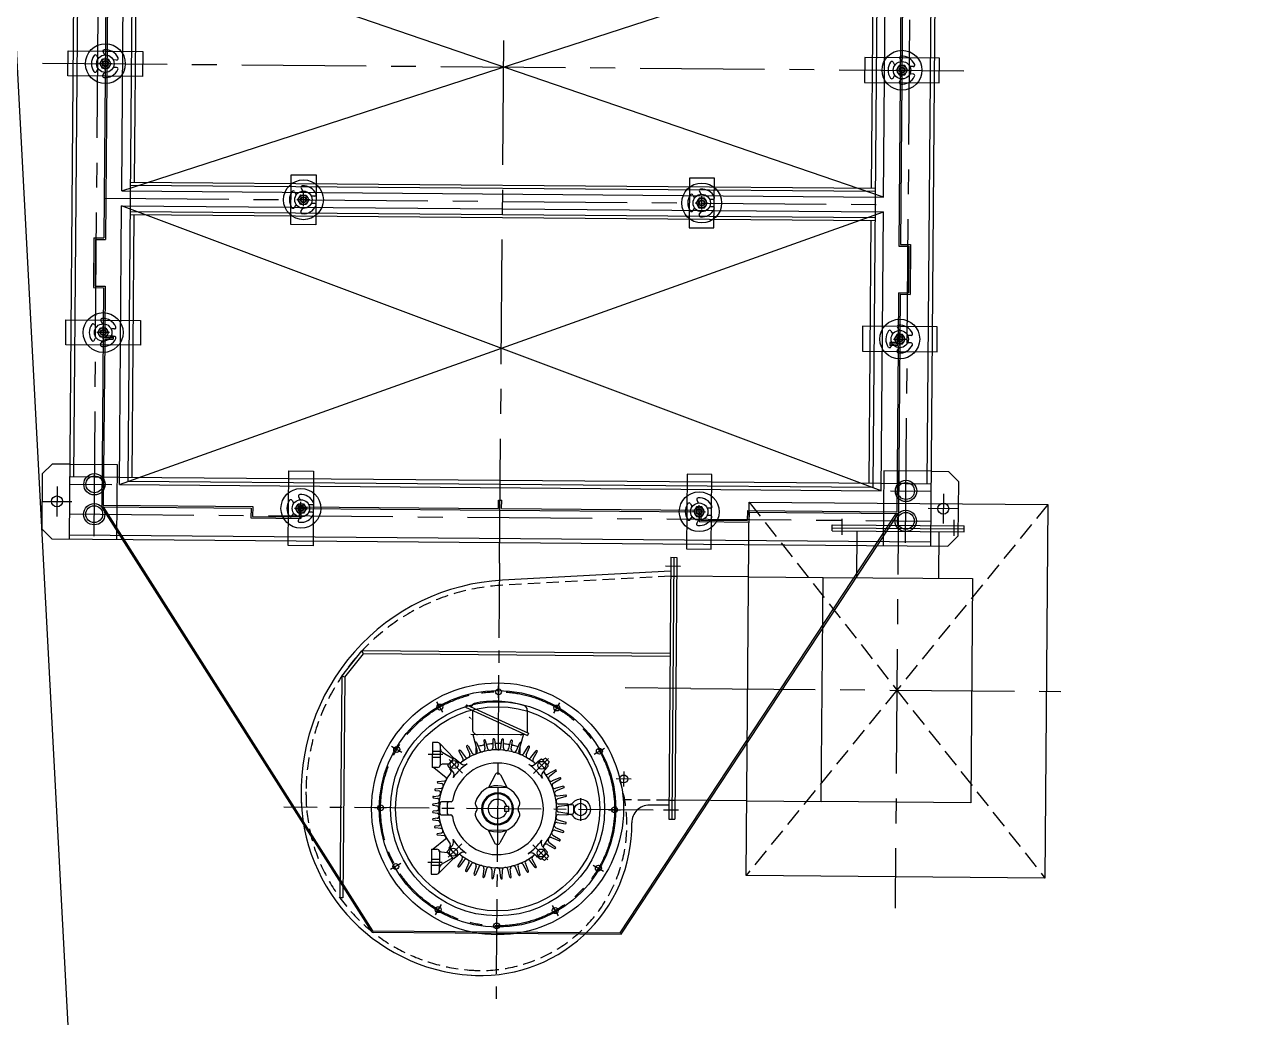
# Model space of a CAD drawing. Header units: millimetres. Extents: x 10462777 to 22643323, y 453826 to 1389191.
# Drawn here: x 11218462 to 11220923, y 604722 to 606717 of the extents above; entities that cross this region are included whole.
import ezdxf

# ---------------------------------------------------------------- set-up
doc = ezdxf.new("R2010")
doc.units = ezdxf.units.MM
doc.header["$LTSCALE"] = 200
doc.header["$MEASUREMENT"] = 0
for name, pattern in [('CENTER', [2, 1.25, -0.25, 0.25, -0.25]), ('CENTER2', [1.125, 0.75, -0.125, 0.125, -0.125]), ('HIDDEN2', [0.1875, 0.125, -0.0625]), ('HIDDEN_KS1', [0.26, 0.18, -0.08])]:
    doc.linetypes.add(name, pattern=pattern)
doc.layers.get('0').update_dxf_attribs({"linetype": 'CONTINUOUS'})
for name, color, linetype in [('1', 1, 'CENTER'), ('2', 2, 'CONTINUOUS'), ('3', 3, 'HIDDEN_KS1'), ('4', 4, 'CONTINUOUS'), ('CL', 3, 'CONTINUOUS'), ('ext', 4, 'CONTINUOUS'), ('panel', 4, 'CONTINUOUS'), ('RD', 1, 'CONTINUOUS')]:
    doc.layers.add(name, color=color, linetype=linetype)

# ---------------------------------------------------------------- blocks, each defined once
blk = doc.blocks.new('100-250-V-평')
at = {"color": 3, "linetype": 'CENTER2'}
for p, q in [((6619.2, 8170.4), (6619.2, 8038.6)), ((6374.2, 8147.9), (6374.2, 8117.5)), ((6864.2, 8147.9), (6864.2, 8117.5)), ((6864.2, 8097.3), (6864.2, 7355.4)), ((6802.2, 8052.1), (6802.2, 8022.5)), ((6787.4, 8037.3), (6817, 8037.3)), ((6864.2, 8007.5), (6864.2, 8031.5)), ((6752.7, 7977.7), (6740.7, 7998.4)), ((6975.7, 7977.7), (6987.7, 7998.4)), ((6671.1, 7896), (6650.3, 7908)), ((7057.3, 7896), (7078.1, 7908)), ((6370.9, 7784.5), (7254.9, 7784.5)), ((6641.2, 7784.5), (6617.2, 7784.5)), ((7087.2, 7784.5), (7111.2, 7784.5)), ((6671.1, 7673), (6650.3, 7661)), ((6752.7, 7591.4), (6740.7, 7570.6)), ((6975.7, 7591.4), (6987.7, 7570.6))]:
    blk.add_line(p, q, dxfattribs=at)
at = {"linetype": 'Continuous'}
for p, q in [((6356.2, 8140.5), (6882.2, 8140.5)), ((6356.2, 8128.5), (6356.2, 8140.5)), ((6356.2, 8134.5), (6882.2, 8134.5)), ((6356.2, 8128.5), (6882.2, 8128.5)), ((6384.2, 8127.9), (6405, 7790.7)), ((6394.2, 8128.5), (6394.2, 8140.5)), ((6549.2, 8128.5), (6549.2, 7509.6)), ((6555.2, 8128.5), (6555.2, 7512.5)), ((6844.2, 8128.5), (6844.2, 8140.5)), ((6854.2, 8128.5), (6854.2, 8089.4)), ((6882.2, 8128.5), (6882.2, 8140.5)), ((6555.2, 7512.5), (6549.2, 7509.6)), ((6600.3, 7469.5), (6549.2, 7509.6)), ((6602.3, 7475.5), (6555.2, 7512.5)), ((6602.3, 7475.5), (6600.3, 7469.5)), ((6600.3, 7469.5), (7045.8, 7469.5)), ((6602.3, 7475.5), (7045.8, 7475.5)), ((7045.8, 7475.5), (7045.8, 7469.5))]:
    blk.add_line(p, q, dxfattribs=at)
at = {"color": 3, "linetype": 'HIDDEN2'}
for p, q in [((6394.2, 8128.5), (6415, 7791.3)), ((6844.2, 8128.5), (6844.2, 8039.8))]:
    blk.add_line(p, q, dxfattribs=at)
at = {"color": 3, "linetype": 'Continuous'}
blk.add_circle((6802.2, 8037.3), 8, dxfattribs=at)
at = {"linetype": 'Continuous'}
blk.add_circle((6864.2, 7784.5), 237.5, dxfattribs=at)
at = {"color": 3, "linetype": 'CENTER2'}
blk.add_circle((6864.2, 7784.5), 235, dxfattribs=at)
at = {"linetype": 'Continuous'}
for centre, radius, start, end in [((6889.2, 8089.4), 35, 180, 271.2733), ((6896.7, 7752), 302.5, 355.1858, 91.2733), ((6831.7, 7817), 427.5, 183.5284, 274.4027), ((6834.2, 7754.5), 365, 269.8064, 359.7885)]:
    blk.add_arc(centre, radius, start, end, dxfattribs=at)
at = {"color": 3, "linetype": 'HIDDEN2'}
for centre, radius, start, end in [((6896.7, 7752), 292.5, 355.1858, 108.3292), ((6831.7, 7817), 417.5, 183.5284, 274.4027), ((6834.2, 7754.5), 355, 269.8064, 359.7885)]:
    blk.add_arc(centre, radius, start, end, dxfattribs=at)
at = {"layer": '2'}
for p, q in [((6841.7, 7951), (6886.7, 7951)), ((6853.6, 7926.5), (6853.5, 7907)), ((6853.6, 7926.5), (6864.2, 7926.5)), ((6854.4, 7926.5), (6855.2, 7936)), ((6856.4, 7937), (6871.9, 7937)), ((6856.5, 7923.9), (6858.8, 7907.3)), ((6864.2, 7926.5), (6874.8, 7926.5)), ((6869.5, 7907.3), (6871.8, 7923.9)), ((6873.9, 7926.5), (6873.1, 7936)), ((6874.9, 7907), (6874.8, 7926.5)), ((6785.4, 7899.8), (6793.7, 7885.2)), ((6787.9, 7901.4), (6798.1, 7888.2)), ((6801.1, 7909.1), (6807.4, 7893.6)), ((6803.8, 7910.4), (6812.2, 7895.9)), ((6817.9, 7916.2), (6822.1, 7900)), ((6820.7, 7917.2), (6827.2, 7901.8)), ((6835.5, 7921.2), (6837.6, 7904.5)), ((6838.4, 7921.7), (6842.8, 7905.6)), ((6885.5, 7905.6), (6889.9, 7921.7)), ((6890.8, 7904.5), (6892.9, 7921.2)), ((6901.1, 7901.8), (6907.6, 7917.2)), ((6906.2, 7900), (6910.5, 7916.2)), ((6916.1, 7895.9), (6924.6, 7910.4)), ((6920.9, 7893.6), (6927.3, 7909.1)), ((6930.2, 7888.2), (6940.5, 7901.4)), ((6934.7, 7885.2), (6943, 7899.8)), ((6764.9, 7873.7), (6761.4, 7879.6)), ((6762.5, 7886.2), (6792.8, 7855.9)), ((6769.1, 7887.3), (6775, 7883.9)), ((6777.8, 7885.2), (6790, 7874.8)), ((6935.6, 7855.9), (6965.9, 7886.2)), ((6938.4, 7874.8), (6950.6, 7885.2)), ((6953.4, 7883.8), (6959.2, 7887.3)), ((6967, 7879.6), (6963.5, 7873.7)), ((6760.5, 7850.6), (6747.3, 7860.8)), ((6763.5, 7855), (6748.9, 7863.3)), ((6773.9, 7858.7), (6763.5, 7870.9)), ((6964.8, 7870.9), (6954.4, 7858.7)), ((6979.4, 7863.3), (6964.9, 7855)), ((6981.1, 7860.8), (6967.9, 7850.6)), ((6656.1, 7720.3), (6711.8, 7845.4)), ((6660.7, 7718.3), (6716.4, 7843.3)), ((6711.8, 7845.4), (6716.4, 7843.3)), ((6715.2, 7839.5), (6715.2, 7729.5)), ((6748.7, 7826.6), (6715.2, 7835.3)), ((6715.2, 7829.1), (6715.2, 7739.9)), ((6746.9, 7821.5), (6731.5, 7828)), ((6752.8, 7836.5), (6738.3, 7844.9)), ((6755.1, 7841.3), (6739.6, 7847.6)), ((6741.2, 7828.5), (6754, 7828.5)), ((6988.7, 7847.6), (6973.2, 7841.3)), ((6990, 7844.9), (6975.6, 7836.5)), ((6996, 7830.8), (6979.7, 7826.6)), ((6996.9, 7828), (6981.4, 7821.5)), ((6743.1, 7805.9), (6727, 7810.3)), ((6744.2, 7811.1), (6727.5, 7813.2)), ((6795.8, 7789.6), (6821.7, 7803.4)), ((6821.7, 7803.4), (6821.7, 7765.7)), ((6859.2, 7806.5), (6869.2, 7806.5)), ((6859.2, 7806.5), (6859.2, 7798.5)), ((6869.2, 7806.5), (6869.2, 7798.5)), ((6906.7, 7803.4), (6932.6, 7789.6)), ((6906.7, 7765.7), (6906.7, 7803.4)), ((7000.8, 7813.2), (6984.2, 7811.1)), ((7001.4, 7810.3), (6985.2, 7805.9)), ((6741.4, 7789.9), (6724.8, 7792.2)), ((6724.8, 7776.9), (6741.4, 7779.2)), ((6741.7, 7795.2), (6725, 7795.2)), ((6795.9, 7778.9), (6821.7, 7765.7)), ((6859.2, 7798.5), (6869.2, 7798.5)), ((6906.7, 7765.7), (6932.5, 7778.9)), ((7003.4, 7795.2), (6986.6, 7795.2)), ((7003.6, 7792.2), (6987, 7789.9)), ((6987, 7779.2), (7003.6, 7776.9)), ((6725, 7773.9), (6741.7, 7773.8)), ((6727, 7758.8), (6743.1, 7763.2)), ((6727.5, 7755.8), (6744.2, 7757.9)), ((6984.2, 7757.9), (7000.8, 7755.8)), ((6985.2, 7763.2), (7001.4, 7758.8)), ((6986.6, 7773.8), (7003.4, 7773.9)), ((6656.1, 7732.8), (6654.7, 7733.4)), ((6667.1, 7732.7), (6705.2, 7732.7)), ((6715.2, 7733.7), (6748.7, 7742.5)), ((6731.5, 7741.1), (6746.9, 7747.6)), ((6738.3, 7724.1), (6752.8, 7732.6)), ((6739.6, 7721.4), (6755.1, 7727.8)), ((6754, 7740.5), (6741.2, 7740.5)), ((6973.2, 7727.8), (6988.7, 7721.4)), ((6975.6, 7732.6), (6990, 7724.1)), ((6979.7, 7742.5), (6996, 7738.2)), ((6981.4, 7747.6), (6996.9, 7741.1)), ((6656.1, 7720.3), (6660.7, 7718.3)), ((6747.3, 7708.2), (6760.5, 7718.5)), ((6748.9, 7705.7), (6763.5, 7714)), ((6763.5, 7698.1), (6773.9, 7710.3)), ((6765.9, 7686.3), (6793.1, 7713.4)), ((6935.3, 7713.4), (6962.4, 7686.3)), ((6954.4, 7710.3), (6964.8, 7698.1)), ((6964.9, 7714), (6979.4, 7705.7)), ((6967.9, 7718.5), (6981.1, 7708.2)), ((6733.6, 7667), (6763.6, 7696.8)), ((6752.1, 7673.5), (6764.7, 7695.5)), ((6775.5, 7684.6), (6775.5, 7672.5)), ((6790, 7694.3), (6777.8, 7683.9)), ((6782, 7687.4), (6788.2, 7690.2)), ((6782.2, 7655.5), (6802.2, 7680.6)), ((6810.2, 7664.4), (6808.8, 7678.2)), ((6851.2, 7690.9), (6851.2, 7671.5)), ((6877.2, 7671.5), (6877.2, 7690.9)), ((6919.5, 7678.2), (6918.2, 7664.4)), ((6926.1, 7680.6), (6946.2, 7655.5)), ((6950.6, 7683.9), (6938.4, 7694.3)), ((6940.2, 7690.2), (6946.4, 7687.4)), ((6951.8, 7672.5), (6952.8, 7684.6)), ((6963.6, 7695.5), (6976.3, 7673.5)), ((6964.8, 7696.8), (6994.8, 7667)), ((6732.2, 7663.5), (6732.2, 7652.5)), ((6732.2, 7652.5), (6782.2, 7652.5)), ((6737.2, 7668.5), (6777.2, 7668.5)), ((6750.2, 7668.5), (6750.2, 7652.5)), ((6756.2, 7673.8), (6756.2, 7644.1)), ((6762.2, 7668.5), (6762.2, 7652.5)), ((6782.2, 7663.5), (6782.2, 7652.5)), ((6813.2, 7664.3), (6814, 7671.5)), ((6825.2, 7659.4), (6823.9, 7670.7)), ((6828.2, 7659.3), (6829.1, 7666.6)), ((6840.2, 7655.4), (6839, 7666)), ((6843.2, 7655.3), (6844.2, 7663.6)), ((6855.2, 7655.3), (6854.1, 7663.4)), ((6858.2, 7655.3), (6859.2, 7662.6)), ((6869.2, 7662.6), (6870.2, 7655.3)), ((6874.3, 7663.4), (6873.2, 7655.3)), ((6884.2, 7663.6), (6885.2, 7655.3)), ((6889.4, 7666), (6888.2, 7655.4)), ((6899.3, 7666.6), (6900.2, 7659.3)), ((6904.4, 7670.7), (6903.2, 7659.4)), ((6914.3, 7671.5), (6915.2, 7664.3)), ((6946.2, 7652.5), (6946.2, 7663.5)), ((6946.2, 7652.5), (6996.2, 7652.5)), ((6951.2, 7668.5), (6991.2, 7668.5)), ((6966.2, 7652.5), (6966.2, 7668.5)), ((6972.2, 7645.4), (6972.2, 7673.8)), ((6978.2, 7652.5), (6978.2, 7668.5)), ((6996.2, 7652.5), (6996.2, 7663.5))]:
    blk.add_line(p, q, dxfattribs=at)
at = {"layer": '2', "ltscale": 20}
blk.add_line((6665.6, 7842.6), (6710.5, 7842.6), dxfattribs=at)
at = {"layer": '2', "color": 3, "linetype": 'CENTER2'}
for p, q in [((7057.3, 7673), (7078.1, 7661)), ((6864.2, 7561.5), (6864.2, 7537.5))]:
    blk.add_line(p, q, dxfattribs=at)
at = {"layer": '2', "linetype": 'Continuous'}
for centre, radius in [((6864.2, 7784.5), 253), ((6864.2, 8019.5), 6), ((6864.2, 7784.5), 215), ((6746.7, 7988), 6), ((6981.7, 7988), 6), ((6660.7, 7902), 6), ((7067.7, 7902), 6), ((6629.2, 7784.5), 6), ((7099.2, 7784.5), 6), ((6660.7, 7667), 6), ((7067.7, 7667), 6), ((6746.7, 7581), 6), ((6981.7, 7581), 6), ((6864.2, 7549.5), 6)]:
    blk.add_circle(centre, radius, dxfattribs=at)
at = {"layer": '2'}
for centre, radius in [((6864.2, 7951), 12.5), ((6776.1, 7872.6), 8), ((6952.2, 7872.6), 8), ((6776.1, 7696.5), 8), ((6952.2, 7696.5), 8)]:
    blk.add_circle(centre, radius, dxfattribs=at)
for centre, radius, start, end in [((6864.2, 7951), 20.5, 304.6066, 235.3933), ((6837, 7921.3), 1.5, 11.25, 187.1819), ((6831.7, 7925.5), 22.6, 2.6902, 22.6504), ((6855.1, 7923.7), 1.5, 3.75, 179.6819), ((6856.4, 7935.8), 1.2, 90.0001, 169.9999), ((6864.2, 7917.2), 21.3, 66.4165, 113.5833), ((6873.3, 7923.7), 1.5, 0.3181, 176.25), ((6871.9, 7935.8), 1.2, 10.0001, 90.0001), ((6896.6, 7925.5), 22.6, 157.3496, 177.3098), ((6891.4, 7921.3), 1.5, 352.8181, 168.75), ((6786.7, 7900.5), 1.5, 33.75, 209.6818), ((6864.2, 7784.5), 118.5, 90, 128.0234), ((6802.5, 7909.6), 1.5, 26.25, 202.1818), ((6819.3, 7916.6), 1.5, 18.75, 194.6819), ((6817.3, 7898.8), 5, 292.3114, 14.6819), ((6831.8, 7903.7), 5, 202.8182, 285.1889), ((6832.6, 7903.9), 5, 284.8114, 7.182), ((6847.7, 7906.9), 5, 195.3182, 277.6888), ((6848.5, 7907), 5, 277.3113, 359.682), ((6863.8, 7908), 5, 187.8181, 270.1888), ((6864.2, 7784.5), 118.5, 51.9766, 90), ((6864.6, 7908), 5, 269.8112, 352.1819), ((6879.9, 7907), 5, 180.3181, 262.6887), ((6880.7, 7906.9), 5, 262.3112, 344.6818), ((6895.7, 7903.9), 5, 172.818, 255.1886), ((6896.5, 7903.7), 5, 254.8112, 337.1818), ((6911.1, 7898.8), 5, 165.318, 247.6886), ((6909, 7916.6), 1.5, 345.3181, 161.25), ((6925.9, 7909.6), 1.5, 337.8182, 153.75), ((6941.7, 7900.5), 1.5, 330.3182, 146.25), ((6864.2, 7784.5), 140, 132.7485, 137.2514), ((6864.2, 7784.5), 133.5, 131.0742, 138.9262), ((6864.2, 7784.5), 124.5, 129.3537, 140.5211), ((6864.2, 7784.5), 92, 90, 260.3039), ((6864.2, 7784.5), 109, 124.6757, 145.3247), ((6777.1, 7884.4), 1, 49.6216, 131.0835), ((6788.1, 7881.8), 5, 263.7691, 308.0232), ((6796.5, 7882.4), 10, 229.6128, 304.6755), ((6789.3, 7882.8), 5, 307.3114, 29.6819), ((6802.1, 7891.3), 5, 217.8183, 300.189), ((6802.8, 7891.7), 5, 299.8114, 22.1819), ((6816.5, 7898.5), 5, 210.3183, 292.6889), ((6864.2, 7784.5), 92, 279.6961, 90), ((6911.8, 7898.5), 5, 247.3111, 329.6817), ((6925.6, 7891.7), 5, 157.818, 240.1885), ((6926.3, 7891.3), 5, 239.8111, 322.1817), ((6931.9, 7882.4), 10, 235.3246, 310.3872), ((6864.2, 7784.5), 109, 34.6753, 55.3243), ((6939, 7882.8), 5, 150.318, 232.6885), ((6940.2, 7881.8), 5, 231.9768, 276.2309), ((6864.2, 7784.5), 124.5, 39.4789, 50.6463), ((6951.2, 7884.4), 1, 48.9165, 130.3784), ((6864.2, 7784.5), 133.5, 41.0738, 48.9258), ((6864.2, 7784.5), 140, 42.7485, 47.2515), ((6864.2, 7784.5), 118.5, 141.9766, 218.0234), ((6748.2, 7862), 1.5, 60.3181, 236.25), ((6757.4, 7846.6), 5, 329.811, 52.1817), ((6764.3, 7871.6), 1, 138.9164, 220.3783), ((6765.9, 7859.4), 5, 240.3181, 322.6886), ((6766.9, 7860.6), 5, 321.9766, 6.2104), ((6766.3, 7852.2), 10, 325.3245, 40.3872), ((6962, 7852.2), 10, 139.6128, 214.6754), ((6961.5, 7860.6), 5, 173.7895, 218.0234), ((6864.2, 7784.5), 118.5, 321.9766, 38.0234), ((6962.4, 7859.4), 5, 217.3114, 299.6819), ((6964.1, 7871.6), 1, 319.6217, 41.0836), ((6970.9, 7846.6), 5, 127.8183, 210.1889), ((6980.2, 7862), 1.5, 303.75, 119.6819), ((6848, 7779.4), 200, 163.7649, 192.6957), ((6665.6, 7832.6), 10, 90, 163.7649), ((6710.2, 7829.1), 5, 0, 67.4829), ((6732.1, 7829.4), 1.5, 75.3181, 251.25), ((6739.1, 7846.2), 1.5, 67.8181, 243.75), ((6737, 7823.5), 2, 342.9624, 67.1823), ((6749.9, 7831.4), 5, 255.3181, 337.6886), ((6750.2, 7832.2), 5, 337.3111, 59.6817), ((6757, 7845.9), 5, 247.8181, 330.1886), ((6864.2, 7784.5), 46.5, 106.4304, 253.5696), ((6853, 7822.4), 7, 51.6339, 106.4316), ((6864.2, 7836.5), 11, 231.633, 270), ((6864.2, 7836.5), 11, 270, 308.367), ((6875.3, 7822.4), 7, 73.5684, 128.3661), ((6864.2, 7784.5), 46.5, 286.4304, 73.5696), ((6971.3, 7845.9), 5, 209.8115, 292.182), ((6978.1, 7832.2), 5, 120.3183, 202.6889), ((6978.4, 7831.4), 5, 202.3114, 284.682), ((6989.3, 7846.2), 1.5, 296.25, 112.1819), ((6996.3, 7829.4), 1.5, 288.75, 104.6819), ((6727.4, 7811.7), 1.5, 82.8181, 258.75), ((6733, 7806.6), 2, 350.4624, 74.6821), ((6864.2, 7784.5), 131, 170.4627, 174.5371), ((6734.6, 7814.4), 2, 262.8179, 347.0368), ((6864.2, 7784.5), 131, 162.9626, 167.037), ((6741.7, 7800.2), 5, 270.3181, 352.6887), ((6741.8, 7801.1), 5, 352.3112, 74.6818), ((6744.8, 7816.1), 5, 262.8181, 345.1886), ((6745, 7816.9), 5, 344.8111, 67.1817), ((6864.2, 7784.5), 32, 90, 269.9999), ((6864.2, 7784.5), 30, 90, 269.9999), ((6864.2, 7784.5), 19, 105.2575, 360), ((6864.2, 7784.5), 32, 270.0001, 90), ((6864.2, 7784.5), 30, 270.0001, 90), ((6864.2, 7784.5), 19, 0, 74.7424), ((6983.4, 7816.9), 5, 112.8182, 195.1888), ((6983.6, 7816.1), 5, 194.8114, 277.1819), ((6986.6, 7801.1), 5, 105.3182, 187.6888), ((6986.7, 7800.2), 5, 187.3113, 269.6819), ((7001, 7811.7), 1.5, 281.2501, 97.1819), ((6725, 7793.7), 1.5, 90.3181, 266.25), ((6725, 7775.4), 1.5, 93.75, 269.6819), ((6731.3, 7789.3), 2, 357.9627, 82.1821), ((6731.3, 7779.8), 2, 277.8179, 2.0373), ((6731.8, 7797.2), 2, 270.3179, 354.5371), ((6864.2, 7784.5), 131, 177.9627, 182.0372), ((6740.7, 7784.9), 5, 359.8112, 82.1818), ((6740.7, 7784.1), 5, 277.8182, 0.1888), ((6798.6, 7784.3), 6, 118.148, 242.7826), ((6929.7, 7784.3), 6, 297.2174, 61.852), ((6987.7, 7784.9), 5, 97.8181, 180.1888), ((6987.7, 7784.1), 5, 179.8112, 262.1817), ((7003.4, 7793.7), 1.5, 273.7501, 89.6819), ((7003.4, 7775.4), 1.5, 270.3181, 86.2499), ((6715.7, 7754.9), 0.5, 90.0001, 180), ((6727.4, 7757.3), 1.5, 101.25, 277.1819), ((6731.8, 7771.9), 2, 5.4629, 89.6821), ((6733, 7762.5), 2, 285.3181, 9.5376), ((6864.2, 7784.5), 131, 185.4629, 189.5373), ((6734.6, 7754.7), 2, 12.9632, 97.1823), ((6864.2, 7784.5), 131, 192.963, 197.0373), ((6741.7, 7768.8), 5, 7.3113, 89.6819), ((6741.8, 7768), 5, 285.3183, 7.6888), ((6744.8, 7753), 5, 14.8114, 97.1819), ((6745, 7752.2), 5, 292.8183, 15.1889), ((6983.4, 7752.2), 5, 164.8111, 247.1816), ((6983.6, 7753), 5, 82.8181, 165.1886), ((6986.6, 7768), 5, 172.3111, 254.6817), ((6986.7, 7768.8), 5, 90.3181, 172.6887), ((7001, 7757.3), 1.5, 262.8181, 78.7499), ((6655.8, 7736.1), 3, 192.6957, 247.1808), ((6654.1, 7728.2), 5, 336, 67.1808), ((6705.2, 7742.7), 10, 270, 0), ((6732.1, 7739.7), 1.5, 108.75, 284.6819), ((6737, 7745.6), 2, 292.8178, 17.0376), ((6749.9, 7737.6), 5, 22.3114, 104.6819), ((6750.2, 7736.9), 5, 300.3184, 22.6889), ((6757, 7723.1), 5, 29.8114, 112.1819), ((6853, 7746.6), 7, 253.5684, 308.3661), ((6864.2, 7732.5), 11, 90, 128.367), ((6864.2, 7732.5), 11, 51.633, 90), ((6875.3, 7746.6), 7, 231.6339, 286.4316), ((6971.3, 7723.1), 5, 67.818, 150.1885), ((6978.1, 7736.9), 5, 157.3111, 239.6816), ((6978.4, 7737.6), 5, 75.318, 157.6886), ((6996.3, 7739.7), 1.5, 255.3181, 71.25), ((6739.1, 7722.8), 1.5, 116.25, 292.1819), ((6748.2, 7707), 1.5, 123.75, 299.6819), ((6757.4, 7722.4), 5, 307.8183, 30.189), ((6765.9, 7709.7), 5, 37.3114, 119.6819), ((6864.2, 7784.5), 124.5, 219.7885, 231.4363), ((6766.9, 7708.5), 5, 353.7699, 38.0232), ((6766.3, 7716.8), 10, 319.6128, 34.6755), ((6864.2, 7784.5), 109, 214.6758, 235.3248), ((6864.2, 7784.5), 109, 304.6752, 325.3242), ((6864.2, 7784.5), 124.5, 308.5637, 320.2115), ((6962, 7716.8), 10, 145.3245, 220.3872), ((6961.5, 7708.5), 5, 141.9767, 186.23), ((6962.4, 7709.7), 5, 60.3181, 142.6886), ((6970.9, 7722.4), 5, 149.811, 232.1817), ((6980.2, 7707), 1.5, 240.3181, 56.25), ((6989.3, 7722.8), 1.5, 247.8181, 63.75), ((6764.3, 7697.5), 1, 139.6216, 221.0835), ((6864.2, 7784.5), 133.5, 221.0742, 228.9263), ((6777.1, 7684.6), 1, 228.9165, 310.3784), ((6790.2, 7685.6), 5, 53.196, 114.068), ((6796.5, 7686.7), 10, 55.3245, 130.3872), ((6864.2, 7784.5), 118.5, 233.1958, 270), ((6804.5, 7678.7), 3, 60.5943, 139.9999), ((6805.8, 7677.9), 3, 5.5731, 61.3093), ((6848.2, 7690.9), 3, 0.0002, 80.304), ((6854.2, 7686.5), 3, 179.9997, 264.1731), ((6864.2, 7784.5), 101.5, 264.1732, 270), ((6864.2, 7784.5), 118.5, 270, 306.8042), ((6864.2, 7784.5), 101.5, 270, 275.8269), ((6874.2, 7686.5), 3, 275.8269, 0.0003), ((6880.2, 7690.9), 3, 99.696, 179.9998), ((6922.5, 7677.9), 3, 118.6907, 174.4269), ((6923.8, 7678.7), 3, 40.0001, 119.4056), ((6931.9, 7686.7), 10, 49.6128, 124.6754), ((6938.2, 7685.6), 5, 65.9319, 126.804), ((6951.2, 7684.6), 1, 229.6217, 311.0835), ((6864.2, 7784.5), 133.5, 311.0737, 318.9258), ((6964.1, 7697.5), 1, 318.9165, 40.3784), ((6737.2, 7663.5), 5, 90, 180), ((6743.4, 7678.5), 10, 270, 330), ((6781.5, 7673.7), 6.09, 191.3287, 249.3304), ((6777.2, 7663.5), 5, 0, 90), ((6811.7, 7664.5), 1.5, 185.5728, 360), ((6818, 7671.1), 4, 67.8579, 173.1157), ((6820, 7670.3), 4, 6.2406, 68.8453), ((6826.7, 7659.5), 1.5, 186.2405, 360), ((6833.1, 7666), 4, 75.2826, 172.7119), ((6835, 7665.5), 4, 6.4062, 76.2294), ((6841.7, 7655.5), 1.5, 186.406, 360), ((6848.1, 7663.1), 4, 82.4807, 172.9946), ((6850.1, 7662.8), 4, 7.7186, 83.4186), ((6854.2, 7671.5), 3, 179.9999, 264.9454), ((6864.2, 7784.5), 116.5, 264.9454, 270), ((6856.7, 7655.5), 1.5, 187.7185, 360), ((6863.1, 7662), 4, 89.5167, 172.0126), ((6864.2, 7784.5), 116.5, 270, 275.0546), ((6865.2, 7662), 4, 7.9874, 90.4832), ((6871.7, 7655.5), 1.5, 180, 352.2815), ((6878.2, 7662.8), 4, 96.5814, 172.2814), ((6874.2, 7671.5), 3, 275.0546, 0.0001), ((6880.2, 7663.1), 4, 7.0053, 97.5193), ((6886.7, 7655.5), 1.5, 180, 353.594), ((6893.3, 7665.5), 4, 103.7706, 173.5938), ((6895.3, 7666), 4, 7.2881, 104.7174), ((6901.7, 7659.5), 1.5, 180, 353.7595), ((6908.4, 7670.3), 4, 111.1547, 173.7594), ((6910.3, 7671.1), 4, 6.8843, 112.1421), ((6916.7, 7664.5), 1.5, 180, 354.4272), ((6951.2, 7663.5), 5, 90, 180), ((6946.8, 7672.5), 5, 295.8477, 0.0001), ((6984.9, 7678.5), 10, 210, 270.0001), ((6991.2, 7663.5), 5, 0, 90)]:
    blk.add_arc(centre, radius, start, end, dxfattribs=at)
blk.add_solid([(6679, 7727), (6681.3, 7725), (6686.2, 7732.7)], dxfattribs=at)
blk = doc.blocks.new('shot mc')
for p, q in [((13123168.3, -242566.6), (13123152.7, -244476.5)), ((13124898.3, -242580.8), (13124882.6, -244490.7)), ((13123175.3, -242691.7), (13123161.7, -244351.6)), ((13124889.2, -242705.7), (13124875.6, -244365.6)), ((13123258.4, -243777.4), (13123262.6, -243267.4)), ((13124788.4, -243789.9), (13124792.5, -243279.9)), ((13123214.5, -243522), (13123220.1, -243512.5)), ((13123219.9, -243531.5), (13123214.5, -243522)), ((13123230.9, -243531.6), (13123219.9, -243531.5)), ((13123220.1, -243512.5), (13123231.1, -243512.6)), ((13123236.5, -243522.2), (13123230.9, -243531.6)), ((13123231.1, -243512.6), (13123236.5, -243522.2)), ((13124820, -243525.7), (13124814.5, -243535.1)), ((13124814.5, -243535.1), (13124819.9, -243544.7)), ((13124831, -243525.7), (13124820, -243525.7)), ((13124830.8, -243544.7), (13124836.4, -243535.3)), ((13124836.4, -243535.3), (13124831, -243525.7)), ((13124819.9, -243544.7), (13124830.8, -243544.7)), ((13123258.4, -243777.4), (13124788.4, -243789.9)), ((13123612.3, -243795.3), (13123617.9, -243785.8)), ((13123617.7, -243804.8), (13123612.3, -243795.3)), ((13123628.7, -243804.9), (13123617.7, -243804.8)), ((13123617.9, -243785.8), (13123628.8, -243785.9)), ((13123634.2, -243795.5), (13123628.7, -243804.9)), ((13123628.8, -243785.9), (13123634.2, -243795.5)), ((13124417.8, -243792.4), (13124412.3, -243801.8)), ((13124412.3, -243801.8), (13124417.7, -243811.4)), ((13124428.8, -243792.5), (13124417.8, -243792.4)), ((13124428.6, -243811.5), (13124434.2, -243802)), ((13124434.2, -243802), (13124428.8, -243792.5)), ((13123253.6, -244367.4), (13123258.2, -243807.4)), ((13123258.2, -243807.4), (13124788.1, -243819.9)), ((13123283, -243825.1), (13123278.7, -244352.6)), ((13124417.7, -243811.4), (13124428.6, -243811.5)), ((13124783.5, -244379.9), (13124788.1, -243819.9)), ((13123210.1, -244062), (13123215.7, -244052.5)), ((13123215.7, -244052.5), (13123226.6, -244052.6)), ((13123226.6, -244052.6), (13123232, -244062.2)), ((13123215.5, -244071.5), (13123210.1, -244062)), ((13123226.5, -244071.6), (13123215.5, -244071.5)), ((13123232, -244062.2), (13123226.5, -244071.6)), ((13124815.6, -244065.6), (13124810, -244075.1)), ((13124810, -244075.1), (13124815.5, -244084.6)), ((13124826.6, -244065.7), (13124815.6, -244065.6)), ((13124826.4, -244084.7), (13124832, -244075.3)), ((13124832, -244075.3), (13124826.6, -244065.7)), ((13124815.5, -244084.6), (13124826.4, -244084.7)), ((13123098.7, -244346.1), (13123097.8, -244456.1)), ((13123118.9, -244326.2), (13123098.7, -244346.1)), ((13123153.9, -244326.5), (13123118.9, -244326.2)), ((13124883.8, -244340.7), (13124918.8, -244341)), ((13124918.8, -244341), (13124938.7, -244361.2)), ((13123153.7, -244351.5), (13123253.7, -244352.4)), ((13123253.6, -244367.4), (13124783.5, -244379.9)), ((13124783.6, -244364.9), (13124883.6, -244365.7)), ((13124938.7, -244361.2), (13124937.8, -244471.2)), ((13123623.8, -245050.3), (13123218.2, -244412.1)), ((13123607.2, -244415.2), (13123612.8, -244405.8)), ((13123612.6, -244424.8), (13123607.2, -244415.2)), ((13123612.8, -244405.8), (13123623.7, -244405.9)), ((13123629.2, -244415.4), (13123623.6, -244424.9)), ((13123623.7, -244405.9), (13123629.2, -244415.4)), ((13124412.8, -244412.4), (13124407.2, -244421.8)), ((13124407.2, -244421.8), (13124412.6, -244431.4)), ((13124423.7, -244412.4), (13124412.8, -244412.4)), ((13124429.1, -244422), (13124423.7, -244412.4)), ((13123623.6, -244424.9), (13123612.6, -244424.8)), ((13124261.2, -245270.6), (13124818.1, -244425.2)), ((13124412.6, -244431.4), (13124423.6, -244431.4)), ((13124423.6, -244431.4), (13124429.1, -244422)), ((13123097.8, -244456.1), (13123117.7, -244476.2)), ((13123152.7, -244468.5), (13124882.7, -244482.7)), ((13123117.7, -244476.2), (13124917.6, -244491)), ((13124937.8, -244471.2), (13124917.6, -244491)), ((13124517.1, -244552.7), (13124373.1, -244551.5)), ((13124513.4, -245002.7), (13124369.4, -245001.5))]:
    blk.add_line(p, q)
blk.add_lwpolyline([(13124512.2, -245152.7), (13124518.3, -244402.7), (13125118.3, -244407.6), (13125112.2, -245157.6)], close=True)
for centre, radius in [((13123225.5, -243522.1), 9.5), ((13123225.5, -243522.1), 4.99), ((13124825.4, -243535.2), 9.5), ((13124825.4, -243535.2), 4.99), ((13123623.3, -243795.4), 9.5), ((13123623.3, -243795.4), 4.99), ((13124423.2, -243801.9), 9.5), ((13124423.2, -243801.9), 4.99), ((13123221.1, -244062.1), 9.5), ((13123221.1, -244062.1), 4.99), ((13124821, -244075.2), 9.5), ((13124821, -244075.2), 4.99), ((13123128.3, -244401.3), 11), ((13123618.2, -244415.3), 9.5), ((13123618.2, -244415.3), 4.99), ((13124418.2, -244421.9), 9.5), ((13124418.2, -244421.9), 4.99), ((13124908.2, -244415.9), 11)]:
    blk.add_circle(centre, radius)
at = {"layer": '1'}
for p, q in [((13124017.3, -244525.3), (13124041, -241638.7)), ((13123202.7, -244470.9), (13123218.3, -242575)), ((13124832.7, -244484.3), (13124848.1, -242605.4)), ((13123099.4, -243521.1), (13124975.1, -243536.4)), ((13123223.3, -243792.1), (13124823.2, -243805.2)), ((13124819.2, -244297.9), (13124811.6, -245217.9)), ((13123128.5, -244371.3), (13123128, -244431.3)), ((13123153.6, -244366.5), (13123238.6, -244367.2)), ((13124802.5, -244380), (13124883.5, -244380.7)), ((13124908.5, -244385.9), (13124908, -244445.9)), ((13123098.3, -244401.1), (13123158.3, -244401.6)), ((13124938.2, -244416.2), (13124878.2, -244415.7)), ((13123153.1, -244426.5), (13124883, -244440.7)), ((13124705.3, -244468.6), (13124705.5, -244436.5)), ((13124930.3, -244470.4), (13124930.5, -244438.4)), ((13124401.1, -244776.8), (13125144.3, -244782.9))]:
    blk.add_line(p, q, dxfattribs=at)
at = {"layer": '2'}
for p, q in [((13123228.4, -243172.1), (13123222.6, -243872.1)), ((13123231.6, -243168.9), (13123225.8, -243875.3)), ((13124825.1, -243182), (13124819.3, -243888.4)), ((13124828.3, -243185.2), (13124822.6, -243885.2)), ((13123279.6, -243267.5), (13123270.6, -244360.5)), ((13123287.4, -243285.1), (13123283.5, -243760.1)), ((13124775.5, -243279.8), (13124766.6, -244372.7)), ((13124767.4, -243297.2), (13124763.5, -243772.2)), ((13123275.5, -243760), (13124771.5, -243772.3)), ((13123275.5, -243766), (13124771.4, -243778.3)), ((13123275, -243825), (13124771, -243837.3)), ((13123275.1, -243819), (13124771, -243831.3)), ((13124763, -243837.2), (13124758.6, -244364.7)), ((13123202.6, -243871.9), (13123201.8, -243971.9)), ((13123202.6, -243871.9), (13123222.6, -243872.1)), ((13123205.8, -243875.1), (13123205, -243968.7)), ((13123205.8, -243875.1), (13123225.8, -243875.3)), ((13124819.3, -243888.4), (13124839.3, -243888.5)), ((13124822.6, -243885.2), (13124842.6, -243885.4)), ((13124839.3, -243888.5), (13124838.6, -243982.1)), ((13124842.6, -243885.4), (13124841.8, -243985.4)), ((13123201.8, -243971.9), (13123221.8, -243972.1)), ((13123205, -243968.7), (13123225, -243968.9)), ((13123221.8, -243972.1), (13123218.2, -244412.1)), ((13123225, -243968.9), (13123224.2, -244068.9)), ((13124818.6, -243982), (13124817.8, -244082)), ((13124821.8, -243985.2), (13124818.1, -244425.2)), ((13124818.6, -243982), (13124838.6, -243982.1)), ((13124821.8, -243985.2), (13124841.8, -243985.4)), ((13123221, -244072.1), (13123241, -244072.2)), ((13123224.2, -244075.3), (13123221.4, -244408.9)), ((13123224.2, -244068.9), (13123241, -244069)), ((13123224.2, -244075.3), (13123241, -244075.4)), ((13123241, -244069), (13123241, -244075.4)), ((13124801, -244081.8), (13124800.9, -244088.2)), ((13124820.9, -244085.2), (13124800.9, -244085)), ((13124817.7, -244088.4), (13124800.9, -244088.2)), ((13124817.8, -244082), (13124801, -244081.8)), ((13124817.7, -244088.4), (13124815, -244421.9)), ((13123153.9, -244326.5), (13123248.9, -244327.3)), ((13123248.9, -244327.3), (13123247.7, -244477.3)), ((13124788.8, -244339.9), (13124787.6, -244489.9)), ((13124883.8, -244340.7), (13124788.8, -244339.9)), ((13123253.7, -244352.4), (13124783.6, -244364.9)), ((13123270.6, -244360.5), (13124766.6, -244372.7)), ((13123218.2, -244412.1), (13123518.2, -244414.5)), ((13123222, -244412.1), (13123219.3, -244413.8)), ((13123221.4, -244408.9), (13123521.4, -244411.3)), ((13123763, -245263.4), (13123222, -244412.1)), ((13123518.2, -244414.5), (13123518, -244434.5)), ((13123521.4, -244411.3), (13123521.3, -244431.3)), ((13123615, -244412.1), (13123614.8, -244432.1)), ((13123615, -244412.1), (13124015, -244415.4)), ((13123618.2, -244415.3), (13123618, -244435.3)), ((13123618.2, -244415.3), (13124418.2, -244421.9)), ((13124015, -244415.4), (13124015.1, -244398.6)), ((13124015.1, -244398.6), (13124021.5, -244398.6)), ((13124021.4, -244415.4), (13124021.5, -244398.6)), ((13124021.4, -244415.4), (13124421.4, -244418.7)), ((13124418.2, -244421.9), (13124418, -244441.9)), ((13124421.4, -244418.7), (13124421.2, -244438.7)), ((13124515, -244419.5), (13124514.8, -244439.5)), ((13124515, -244419.5), (13124815, -244421.9)), ((13123518, -244434.5), (13123618, -244435.3)), ((13123521.3, -244431.3), (13123614.8, -244432.1)), ((13124259.5, -245267.4), (13124814.3, -244425.1)), ((13124418, -244441.9), (13124518, -244442.7)), ((13124421.2, -244438.7), (13124514.8, -244439.5)), ((13124518.2, -244422.7), (13124518, -244442.7)), ((13124518.2, -244422.7), (13124818.1, -244425.2)), ((13124814.3, -244425.1), (13124817, -244426.9)), ((13124685.4, -244460.1), (13124685.5, -244448.1)), ((13124685.4, -244454.1), (13124950.4, -244456.3)), ((13124685.4, -244460.1), (13124950.3, -244462.3)), ((13124685.5, -244448.1), (13124950.4, -244450.3)), ((13124734.5, -244554.5), (13124735.3, -244460.5)), ((13124899.7, -244555.8), (13124900.4, -244461.8)), ((13124950.3, -244462.3), (13124950.4, -244450.3)), ((13124517.1, -244552.7), (13124667.1, -244553.9)), ((13124513.4, -245002.7), (13124663.4, -245003.9)), ((13123761.2, -245266.5), (13123623.8, -245050.3)), ((13123761.2, -245266.5), (13124261.2, -245270.6)), ((13123763, -245263.4), (13124259.5, -245267.4))]:
    blk.add_line(p, q, dxfattribs=at)
blk.add_lwpolyline([(13124663.4, -245003.9), (13124667.1, -244553.9), (13124967.1, -244556.4), (13124963.4, -245006.4)], close=True, dxfattribs=at)
blk.add_circle((13124013.3, -245018.6), 205, dxfattribs=at)
at = {"layer": '3'}
for p, q in [((13124518.3, -244402.7), (13124815.2, -244780.2)), ((13125118.3, -244407.6), (13124815.2, -244780.2)), ((13124815.2, -244780.2), (13124512.2, -245152.7)), ((13124815.2, -244780.2), (13125112.2, -245157.6))]:
    blk.add_line(p, q, dxfattribs=at)
at = {"layer": '4'}
for p, q in [((13123258.4, -243777.4), (13124792.5, -243279.9)), ((13124788.4, -243789.9), (13123262.6, -243267.4)), ((13123207.8, -243506), (13123210.6, -243511)), ((13123220.8, -243498.7), (13123223.6, -243503.6)), ((13123207.5, -243537.8), (13123210.4, -243533)), ((13123248.1, -243529.8), (13123242.5, -243529.7)), ((13123248.2, -243514.8), (13123242.6, -243514.7)), ((13124807.7, -243519.2), (13124810.5, -243524.1)), ((13124820.8, -243511.8), (13124823.6, -243516.7)), ((13124848.2, -243527.9), (13124842.5, -243527.8)), ((13123220.5, -243545.4), (13123223.3, -243540.6)), ((13124807.5, -243551), (13124810.3, -243546.1)), ((13124820.4, -243558.6), (13124823.3, -243553.7)), ((13124848.1, -243542.9), (13124842.4, -243542.8)), ((13123605.6, -243779.3), (13123608.3, -243784.2)), ((13123618.6, -243771.9), (13123621.4, -243776.8)), ((13124418.6, -243778.5), (13124421.4, -243783.4)), ((13123605.3, -243811.1), (13123608.2, -243806.2)), ((13123645.9, -243803), (13123640.2, -243803)), ((13123646, -243788), (13123640.4, -243788)), ((13124405.5, -243785.9), (13124408.3, -243790.8)), ((13124446, -243794.6), (13124440.3, -243794.6)), ((13123253.6, -244367.4), (13124788.1, -243819.9)), ((13124783.5, -244379.9), (13123258.2, -243807.4)), ((13123618.2, -243818.7), (13123621.1, -243813.8)), ((13124405.3, -243817.7), (13124408.1, -243812.8)), ((13124418.2, -243825.3), (13124421.1, -243820.4)), ((13124445.9, -243809.6), (13124440.2, -243809.6)), ((13123203.4, -244046), (13123206.1, -244051)), ((13123216.4, -244038.6), (13123219.2, -244043.6)), ((13124816.4, -244051.7), (13124819.1, -244056.7)), ((13123203.1, -244077.8), (13123206, -244072.9)), ((13123243.7, -244069.8), (13123238, -244069.7)), ((13123243.8, -244054.8), (13123238.2, -244054.7)), ((13124803.3, -244059.1), (13124806.1, -244064.1)), ((13124843.8, -244067.9), (13124838.1, -244067.8)), ((13123216, -244085.4), (13123218.9, -244080.6)), ((13124803, -244090.9), (13124805.9, -244086.1)), ((13124816, -244098.5), (13124818.8, -244093.7)), ((13124843.6, -244082.9), (13124838, -244082.8)), ((13123613.5, -244391.9), (13123616.3, -244396.8)), ((13123600.5, -244399.3), (13123603.3, -244404.2)), ((13123640.9, -244408), (13123635.3, -244408)), ((13124400.5, -244405.9), (13124403.2, -244410.8)), ((13124413.5, -244398.5), (13124416.3, -244403.4)), ((13124440.9, -244414.6), (13124435.2, -244414.5)), ((13123600.2, -244431.1), (13123603.1, -244426.2)), ((13123613.1, -244438.7), (13123616, -244433.8)), ((13123640.8, -244423), (13123635.2, -244423)), ((13124400.2, -244437.6), (13124403.1, -244432.8)), ((13124413.1, -244445.3), (13124416, -244440.4)), ((13124440.8, -244429.6), (13124435.1, -244429.5))]:
    blk.add_line(p, q, dxfattribs=at)
for points in [[(13123300.3, -243547.7), (13123150.3, -243546.5), (13123150.7, -243496.5), (13123300.7, -243497.7)], [(13124750.2, -243559.6), (13124900.2, -243560.8), (13124900.6, -243510.8), (13124750.6, -243509.6)], [(13123597.9, -243845.2), (13123598.7, -243745.2), (13123648.7, -243745.6), (13123647.9, -243845.6)], [(13124447.8, -243852.1), (13124448.6, -243752.1), (13124398.6, -243751.7), (13124397.8, -243851.7)], [(13123295.9, -244087.7), (13123145.9, -244086.5), (13123146.3, -244036.5), (13123296.3, -244037.7)], [(13124745.8, -244099.6), (13124895.8, -244100.8), (13124896.2, -244050.8), (13124746.2, -244049.6)], [(13123592.6, -244490.1), (13123593.8, -244340.1), (13123643.8, -244340.5), (13123642.6, -244490.5)], [(13124442.5, -244497.1), (13124443.8, -244347.1), (13124393.8, -244346.7), (13124392.5, -244496.7)]]:
    blk.add_lwpolyline(points, close=True, dxfattribs=at)
for centre, radius in [((13123225.5, -243522.1), 40), ((13123225.5, -243522.1), 17.5), ((13124825.4, -243535.2), 40), ((13124825.4, -243535.2), 17.5), ((13123623.3, -243795.4), 40), ((13123623.3, -243795.4), 17.5), ((13124423.2, -243801.9), 40), ((13124423.2, -243801.9), 17.5), ((13123221.1, -244062.1), 40), ((13123221.1, -244062.1), 17.5), ((13124821, -244075.2), 40), ((13124821, -244075.2), 17.5), ((13123203.6, -244366.9), 21.4), ((13123203.6, -244366.9), 17), ((13124833.5, -244380.3), 21.4), ((13124833.5, -244380.3), 17), ((13123618.2, -244415.3), 40), ((13124418.2, -244421.9), 40), ((13123203.1, -244426.9), 21.4), ((13123203.1, -244426.9), 17), ((13123618.2, -244415.3), 17.5), ((13124418.2, -244421.9), 17.5), ((13124833, -244440.3), 21.4), ((13124833, -244440.3), 17)]:
    blk.add_circle(centre, radius, dxfattribs=at)
for centre, radius, start, end in [((13123225.5, -243522.1), 28, 144.3651, 214.6959), ((13123205.2, -243507.5), 3, 29.5305, 144.3651), ((13123208.8, -243512), 2, 328.6858, 29.5305), ((13123223.4, -243497.2), 3, 94.6959, 209.5305), ((13123225.5, -243522.1), 28, 24.3651, 94.6959), ((13123225.4, -243502.6), 2, 209.5305, 270.3751), ((13123248.3, -243511.8), 3, 269.5305, 24.3651), ((13124823.4, -243510.3), 3, 94.6959, 209.5305), ((13124825.4, -243535.2), 28, 24.3651, 94.6959), ((13123208.7, -243532), 2, 329.5305, 30.3751), ((13123225.5, -243522.1), 28, 264.3651, 334.6959), ((13123242.4, -243531.7), 2, 89.5305, 150.3751), ((13123242.6, -243512.7), 2, 208.6858, 269.5305), ((13123248.1, -243532.8), 3, 334.6959, 89.5305), ((13124825.4, -243535.2), 28, 144.3651, 214.6959), ((13124805.1, -243520.6), 3, 29.5305, 144.3651), ((13124808.8, -243525.1), 2, 328.6858, 29.5305), ((13124825.3, -243515.7), 2, 209.5305, 270.3751), ((13124842.5, -243525.8), 2, 208.6858, 269.5305), ((13124848.2, -243524.9), 3, 269.5305, 24.3651), ((13123204.9, -243536.3), 3, 214.6959, 329.5305), ((13123223, -243547), 3, 149.5305, 264.3651), ((13123225, -243541.6), 2, 88.6858, 149.5305), ((13124804.9, -243549.4), 3, 214.6959, 329.5305), ((13124808.6, -243545.1), 2, 329.5305, 30.3751), ((13124823, -243560.1), 3, 149.5305, 264.3651), ((13124825.4, -243535.2), 28, 264.3651, 334.6959), ((13124825, -243554.7), 2, 88.6858, 149.5305), ((13124842.4, -243544.8), 2, 89.5305, 150.3751), ((13124848, -243545.9), 3, 334.6959, 89.5305), ((13123623.3, -243795.4), 28, 144.3651, 214.6959), ((13123602.9, -243780.8), 3, 29.5305, 144.3651), ((13123621.2, -243770.4), 3, 94.6959, 209.5305), ((13123623.3, -243795.4), 28, 24.3651, 94.6959), ((13123623.1, -243775.9), 2, 209.5305, 270.3751), ((13124421.2, -243777), 3, 94.6959, 209.5305), ((13124423.2, -243801.9), 28, 24.3651, 94.6959), ((13123606.4, -243805.2), 2, 329.5305, 30.3751), ((13123606.6, -243785.2), 2, 328.6858, 29.5305), ((13123640.2, -243805), 2, 89.5305, 150.3751), ((13123640.4, -243786), 2, 208.6858, 269.5305), ((13123645.9, -243806), 3, 334.6959, 89.5305), ((13123646, -243785), 3, 269.5305, 24.3651), ((13124423.2, -243801.9), 28, 144.3651, 214.6959), ((13124402.9, -243787.4), 3, 29.5305, 144.3651), ((13124406.6, -243791.8), 2, 328.6858, 29.5305), ((13124423.1, -243782.4), 2, 209.5305, 270.3751), ((13124440.3, -243792.6), 2, 208.6858, 269.5305), ((13124446, -243791.6), 3, 269.5305, 24.3651), ((13123602.7, -243809.6), 3, 214.6959, 329.5305), ((13123620.8, -243820.2), 3, 149.5305, 264.3651), ((13123623.3, -243795.4), 28, 264.3651, 334.6959), ((13123622.8, -243814.9), 2, 88.6858, 149.5305), ((13124402.7, -243816.1), 3, 214.6959, 329.5305), ((13124406.4, -243811.8), 2, 329.5305, 30.3751), ((13124420.8, -243826.8), 3, 149.5305, 264.3651), ((13124423.2, -243801.9), 28, 264.3651, 334.6959), ((13124422.8, -243821.4), 2, 88.6858, 149.5305), ((13124440.2, -243811.6), 2, 89.5305, 150.3751), ((13124445.8, -243812.6), 3, 334.6959, 89.5305), ((13123221.1, -244062.1), 28, 144.3651, 214.6959), ((13123200.7, -244047.5), 3, 29.5305, 144.3651), ((13123204.4, -244051.9), 2, 328.6858, 29.5305), ((13123219, -244037.2), 3, 94.6959, 209.5305), ((13123221.1, -244062.1), 28, 24.3651, 94.6959), ((13123220.9, -244042.6), 2, 209.5305, 270.3751), ((13123243.8, -244051.8), 3, 269.5305, 24.3651), ((13124819, -244050.3), 3, 94.6959, 209.5305), ((13124821, -244075.2), 28, 24.3651, 94.6959), ((13123204.2, -244071.9), 2, 329.5305, 30.3751), ((13123221.1, -244062.1), 28, 264.3651, 334.6959), ((13123238, -244071.7), 2, 89.5305, 150.3751), ((13123238.2, -244052.7), 2, 208.6858, 269.5305), ((13123243.7, -244072.8), 3, 334.6959, 89.5305), ((13124821, -244075.2), 28, 144.3651, 214.6959), ((13124800.7, -244060.6), 3, 29.5305, 144.3651), ((13124804.4, -244065.1), 2, 328.6858, 29.5305), ((13124820.9, -244055.7), 2, 209.5305, 270.3751), ((13124838.1, -244065.8), 2, 208.6858, 269.5305), ((13124843.8, -244064.9), 3, 269.5305, 24.3651), ((13123200.5, -244076.3), 3, 214.6959, 329.5305), ((13123218.6, -244087), 3, 149.5305, 264.3651), ((13123220.6, -244081.6), 2, 88.6858, 149.5305), ((13124800.5, -244089.4), 3, 214.6959, 329.5305), ((13124804.2, -244085), 2, 329.5305, 30.3751), ((13124818.6, -244100.1), 3, 149.5305, 264.3651), ((13124821, -244075.2), 28, 264.3651, 334.6959), ((13124820.6, -244094.7), 2, 88.6858, 149.5305), ((13124838, -244084.8), 2, 89.5305, 150.3751), ((13124843.6, -244085.9), 3, 334.6959, 89.5305), ((13123616.1, -244390.4), 3, 94.6959, 209.5305), ((13123618.2, -244415.3), 28, 24.3651, 94.6959), ((13123618.1, -244395.8), 2, 209.5305, 270.3751), ((13124416.1, -244397), 3, 94.6959, 209.5305), ((13124418.2, -244421.9), 28, 24.3651, 94.6959), ((13123618.2, -244415.3), 28, 144.3651, 214.6959), ((13123597.9, -244400.8), 3, 29.5305, 144.3651), ((13123601.5, -244405.2), 2, 328.6858, 29.5305), ((13123635.3, -244406), 2, 208.6858, 269.5305), ((13123641, -244405), 3, 269.5305, 24.3651), ((13124418.2, -244421.9), 28, 144.3651, 214.6959), ((13124397.8, -244407.3), 3, 29.5305, 144.3651), ((13124401.5, -244411.8), 2, 328.6858, 29.5305), ((13124418, -244402.4), 2, 209.5305, 270.3751), ((13124435.3, -244412.5), 2, 208.6858, 269.5305), ((13124440.9, -244411.6), 3, 269.5305, 24.3651), ((13123597.6, -244429.6), 3, 214.6959, 329.5305), ((13123601.4, -244425.2), 2, 329.5305, 30.3751), ((13123615.7, -244440.2), 3, 149.5305, 264.3651), ((13123618.2, -244415.3), 28, 264.3651, 334.6959), ((13123617.7, -244434.8), 2, 88.6858, 149.5305), ((13123635.1, -244425), 2, 89.5305, 150.3751), ((13123640.8, -244426), 3, 334.6959, 89.5305), ((13124397.6, -244436.1), 3, 214.6959, 329.5305), ((13124401.3, -244431.8), 2, 329.5305, 30.3751), ((13124415.7, -244446.8), 3, 149.5305, 264.3651), ((13124418.2, -244421.9), 28, 264.3651, 334.6959), ((13124417.7, -244441.4), 2, 88.6858, 149.5305), ((13124435.1, -244431.5), 2, 89.5305, 150.3751), ((13124440.8, -244432.6), 3, 334.6959, 89.5305)]:
    blk.add_arc(centre, radius, start, end, dxfattribs=at)
at = {"layer": 'CL'}
for p, q in [((13123225.4, -243535.1), (13123225.6, -243509.1)), ((13123238.5, -243522.2), (13123212.5, -243522)), ((13124812.5, -243535.1), (13124838.4, -243535.3)), ((13124825.3, -243548.2), (13124825.5, -243522.2)), ((13123636.2, -243795.5), (13123610.3, -243795.3)), ((13123623.2, -243808.3), (13123623.4, -243782.4)), ((13124410.3, -243801.8), (13124436.2, -243802)), ((13124423.1, -243814.9), (13124423.3, -243789)), ((13123221, -244075), (13123221.2, -244049.1)), ((13123234, -244062.2), (13123208.1, -244062)), ((13124808.1, -244075.1), (13124834, -244075.3)), ((13124820.9, -244088.1), (13124821.1, -244062.2)), ((13123631.1, -244415.4), (13123605.2, -244415.2)), ((13123618.1, -244428.3), (13123618.3, -244402.4)), ((13124405.2, -244421.8), (13124431.1, -244422)), ((13124418.1, -244434.9), (13124418.3, -244408.9))]:
    blk.add_line(p, q, dxfattribs=at)
at = {"layer": 'RD'}
for centre in [(13123225.5, -243522.1), (13124825.4, -243535.2), (13123623.3, -243795.4), (13124423.2, -243801.9), (13123221.1, -244062.1), (13124821, -244075.2), (13123618.2, -244415.3), (13124418.2, -244421.9)]:
    blk.add_circle(centre, 6, dxfattribs=at)
at = {"rotation": 269.5304739876996}
blk.add_blockref('100-250-V-평', (13116285.2, -238090.9), dxfattribs=at)

msp = doc.modelspace()

# ---------------------------------------------------------------- linework, layer by layer
at = {"layer": 'ext', "color": 4}
msp.add_line((11217333.79638, 627731.25463), (11220922.67525, 559758.93005), dxfattribs=at)

# ---------------------------------------------------------------- block references
at = {"layer": 'panel'}
msp.add_blockref('shot mc', (-1904600.65073, 850160.17441), dxfattribs=at)

doc.saveas('drawing.dxf')
